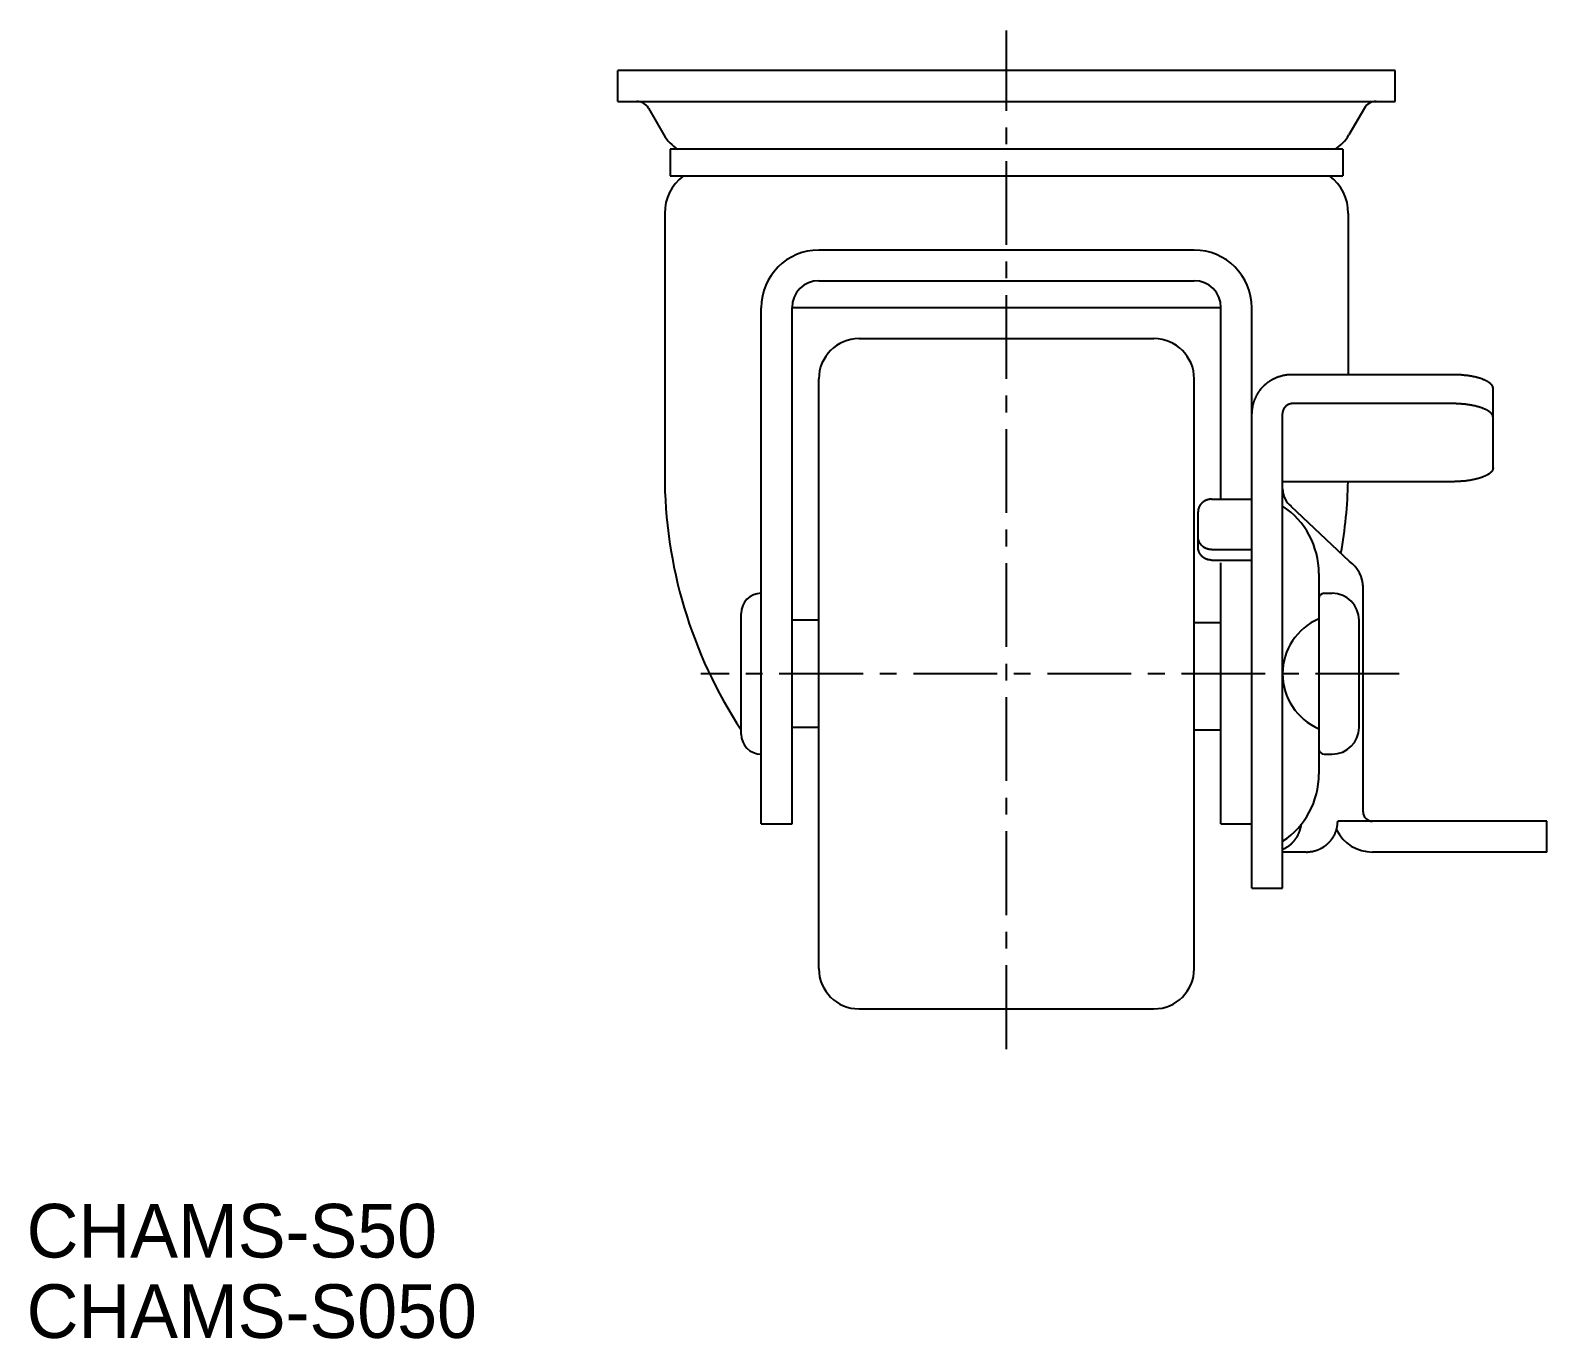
# Model space of a CAD drawing. Extents: x 386 to 625, y 45 to 261.
# Drawn here: x 385.6 to 498.7, y 45.5 to 143.1 of the extents above; entities that cross this region are included whole.
import ezdxf

# ---------------------------------------------------------------- set-up
doc = ezdxf.new("R2010")
doc.units = 0
doc.header["$LTSCALE"] = 5
doc.linetypes.add('CENTER', pattern=[2, 1.25, -0.25, 0.25, -0.25])
doc.layers.get('0').update_dxf_attribs({"linetype": 'CONTINUOUS'})
doc.layers.add('CENTER', color=1, linetype='CENTER')

msp = doc.modelspace()

# ---------------------------------------------------------------- linework, layer by layer
at = {"color": 7, "linetype": 'CONTINUOUS'}
for p, q in [((487.42, 140.1), (429.42, 140.1)), ((429.42, 137.8), (429.42, 140.1)), ((487.42, 137.8), (487.42, 140.1)), ((429.42, 137.8), (487.42, 137.8)), ((431.71, 137.3), (432.86, 135.3)), ((485.13, 137.3), (483.97, 135.3)), ((483.5, 134.24), (433.33, 134.24)), ((433.33, 134.24), (433.33, 132.24)), ((433.33, 134.24), (433.33, 132.24)), ((483.5, 134.24), (483.5, 132.24)), ((483.5, 134.24), (483.5, 132.24)), ((433.33, 132.24), (483.5, 132.24)), ((432.92, 129.44), (432.92, 109.97)), ((483.92, 129.44), (483.92, 117.41)), ((472.42, 126.71), (444.42, 126.71)), ((444.42, 124.42), (472.42, 124.42)), ((440.12, 83.9), (440.12, 122.41)), ((442.42, 83.9), (442.42, 122.42)), ((474.42, 122.39), (442.42, 122.39)), ((474.42, 108.13), (474.42, 122.42)), ((476.72, 79.1), (476.72, 122.61)), ((447.42, 120.1), (469.42, 120.1)), ((444.42, 73.1), (444.42, 117.1)), ((472.42, 73.1), (472.42, 117.1)), ((491.72, 117.41), (479.72, 117.41)), ((494.72, 110.46), (494.72, 116.38)), ((479.02, 79.1), (479.02, 114.51)), ((491.72, 115.25), (479.72, 115.25)), ((491.72, 109.43), (479.02, 109.43)), ((473.72, 108.13), (476.72, 108.13)), ((484.02, 103.48), (479.66, 107.59)), ((472.72, 104.52), (472.72, 107.19)), ((472.72, 104.37), (472.73, 104.37)), ((473.72, 104.37), (476.72, 104.37)), ((473.72, 103.58), (476.72, 103.58)), ((474.42, 83.9), (474.42, 103.38)), ((481.72, 102.59), (481.72, 87.61)), ((482.12, 101.1), (482.72, 101.1)), ((485.02, 84.8), (485.02, 101.72)), ((438.62, 90.6), (438.62, 99.6)), ((444.42, 99.1), (442.42, 99.1)), ((474.42, 98.9), (472.42, 98.9)), ((484.72, 91.1), (484.72, 99.1)), ((444.42, 91.1), (442.42, 91.1)), ((474.42, 90.9), (472.42, 90.9)), ((482.12, 89.1), (482.72, 89.1)), ((440.12, 83.9), (442.42, 83.9)), ((474.42, 83.9), (476.72, 83.9)), ((498.72, 84.1), (483.13, 84.1)), ((498.72, 81.8), (498.72, 84.1)), ((480.77, 81.8), (479.02, 81.8)), ((498.72, 81.8), (485.72, 81.8)), ((476.72, 79.1), (479.02, 79.1)), ((447.42, 70.1), (469.42, 70.1))]:
    msp.add_line(p, q, dxfattribs=at)
for points in [[(479.72, 117.41, 0), (479.68, 117.41, 0), (479.64, 117.41, 0), (479.61, 117.41, 0), (479.57, 117.41, 0), (479.53, 117.4, 0), (479.5, 117.4, 0), (479.46, 117.4, 0), (479.42, 117.39, 0), (479.39, 117.39, 0), (479.35, 117.39, 0), (479.31, 117.38, 0), (479.28, 117.38, 0), (479.24, 117.37, 0), (479.2, 117.37, 0), (479.17, 117.36, 0), (479.13, 117.35, 0), (479.1, 117.35, 0), (479.06, 117.34, 0), (479.02, 117.33, 0), (478.99, 117.32, 0), (478.95, 117.31, 0), (478.92, 117.3, 0), (478.88, 117.3, 0), (478.85, 117.28, 0), (478.81, 117.27, 0), (478.78, 117.26, 0), (478.74, 117.25, 0), (478.71, 117.24, 0), (478.67, 117.23, 0), (478.64, 117.22, 0), (478.6, 117.2, 0), (478.57, 117.19, 0), (478.54, 117.17, 0), (478.5, 117.16, 0), (478.47, 117.15, 0), (478.44, 117.13, 0), (478.4, 117.11, 0), (478.37, 117.1, 0), (478.34, 117.08, 0), (478.3, 117.07, 0), (478.27, 117.05, 0), (478.24, 117.03, 0), (478.21, 117.02, 0), (478.18, 117, 0), (478.14, 116.98, 0), (478.11, 116.96, 0), (478.08, 116.94, 0), (478.05, 116.92, 0), (478.02, 116.9, 0), (477.99, 116.88, 0), (477.96, 116.86, 0), (477.93, 116.84, 0), (477.9, 116.82, 0), (477.87, 116.8, 0), (477.84, 116.77, 0), (477.81, 116.75, 0), (477.79, 116.73, 0), (477.76, 116.7, 0), (477.73, 116.68, 0), (477.7, 116.66, 0), (477.68, 116.63, 0), (477.65, 116.61, 0), (477.62, 116.58, 0), (477.6, 116.56, 0), (477.57, 116.53, 0), (477.55, 116.51, 0), (477.52, 116.48, 0), (477.5, 116.46, 0), (477.47, 116.43, 0), (477.45, 116.4, 0), (477.42, 116.38, 0), (477.4, 116.35, 0), (477.38, 116.32, 0), (477.35, 116.29, 0), (477.33, 116.27, 0), (477.31, 116.24, 0), (477.29, 116.21, 0), (477.26, 116.18, 0), (477.24, 116.15, 0), (477.22, 116.12, 0), (477.2, 116.09, 0), (477.18, 116.06, 0), (477.16, 116.03, 0), (477.14, 116, 0), (477.13, 115.97, 0), (477.11, 115.94, 0), (477.09, 115.91, 0), (477.07, 115.88, 0), (477.06, 115.84, 0), (477.04, 115.81, 0), (477.02, 115.78, 0), (477.01, 115.75, 0), (476.99, 115.72, 0), (476.98, 115.68, 0), (476.96, 115.65, 0), (476.95, 115.62, 0), (476.93, 115.59, 0), (476.92, 115.55, 0), (476.91, 115.52, 0), (476.89, 115.49, 0), (476.88, 115.45, 0), (476.87, 115.42, 0), (476.86, 115.39, 0), (476.85, 115.35, 0), (476.84, 115.32, 0), (476.83, 115.28, 0), (476.82, 115.25, 0), (476.81, 115.21, 0), (476.8, 115.18, 0), (476.79, 115.14, 0), (476.78, 115.11, 0), (476.77, 115.08, 0), (476.77, 115.04, 0), (476.76, 115, 0), (476.76, 114.97, 0), (476.75, 114.93, 0), (476.75, 114.9, 0), (476.74, 114.86, 0), (476.74, 114.83, 0), (476.73, 114.79, 0), (476.73, 114.76, 0), (476.73, 114.72, 0), (476.72, 114.69, 0), (476.72, 114.65, 0), (476.72, 114.62, 0), (476.72, 114.58, 0), (476.72, 114.54, 0), (476.72, 114.51, 0)], [(494.72, 116.38, 0), (494.72, 116.4, 0), (494.72, 116.41, 0), (494.72, 116.42, 0), (494.71, 116.43, 0), (494.71, 116.45, 0), (494.71, 116.46, 0), (494.71, 116.47, 0), (494.7, 116.48, 0), (494.7, 116.5, 0), (494.69, 116.51, 0), (494.69, 116.52, 0), (494.69, 116.53, 0), (494.68, 116.55, 0), (494.67, 116.56, 0), (494.67, 116.57, 0), (494.66, 116.58, 0), (494.65, 116.6, 0), (494.64, 116.61, 0), (494.64, 116.62, 0), (494.63, 116.63, 0), (494.62, 116.64, 0), (494.61, 116.66, 0), (494.6, 116.67, 0), (494.59, 116.68, 0), (494.58, 116.69, 0), (494.57, 116.7, 0), (494.55, 116.72, 0), (494.54, 116.73, 0), (494.53, 116.74, 0), (494.52, 116.75, 0), (494.5, 116.76, 0), (494.49, 116.78, 0), (494.48, 116.79, 0), (494.46, 116.8, 0), (494.44, 116.81, 0), (494.43, 116.82, 0), (494.41, 116.83, 0), (494.4, 116.84, 0), (494.38, 116.86, 0), (494.36, 116.87, 0), (494.35, 116.88, 0), (494.33, 116.89, 0), (494.31, 116.9, 0), (494.29, 116.91, 0), (494.27, 116.92, 0), (494.25, 116.93, 0), (494.23, 116.94, 0), (494.21, 116.95, 0), (494.19, 116.96, 0), (494.17, 116.97, 0), (494.15, 116.98, 0), (494.13, 116.99, 0), (494.11, 117, 0), (494.08, 117.02, 0), (494.06, 117.02, 0), (494.04, 117.03, 0), (494.01, 117.04, 0), (493.99, 117.05, 0), (493.96, 117.06, 0), (493.94, 117.07, 0), (493.92, 117.08, 0), (493.89, 117.09, 0), (493.87, 117.1, 0), (493.84, 117.11, 0), (493.81, 117.12, 0), (493.79, 117.13, 0), (493.76, 117.14, 0), (493.73, 117.14, 0), (493.7, 117.15, 0), (493.68, 117.16, 0), (493.65, 117.17, 0), (493.62, 117.18, 0), (493.59, 117.18, 0), (493.56, 117.19, 0), (493.53, 117.2, 0), (493.5, 117.21, 0), (493.48, 117.22, 0), (493.44, 117.22, 0), (493.42, 117.23, 0), (493.38, 117.24, 0), (493.35, 117.24, 0), (493.32, 117.25, 0), (493.29, 117.26, 0), (493.26, 117.26, 0), (493.23, 117.27, 0), (493.2, 117.28, 0), (493.16, 117.28, 0), (493.13, 117.29, 0), (493.1, 117.29, 0), (493.07, 117.3, 0), (493.03, 117.31, 0), (493, 117.31, 0), (492.97, 117.32, 0), (492.93, 117.32, 0), (492.9, 117.33, 0), (492.87, 117.33, 0), (492.83, 117.34, 0), (492.8, 117.34, 0), (492.76, 117.34, 0), (492.73, 117.35, 0), (492.69, 117.35, 0), (492.66, 117.36, 0), (492.62, 117.36, 0), (492.59, 117.36, 0), (492.55, 117.37, 0), (492.52, 117.37, 0), (492.48, 117.38, 0), (492.45, 117.38, 0), (492.41, 117.38, 0), (492.38, 117.38, 0), (492.34, 117.39, 0), (492.3, 117.39, 0), (492.27, 117.39, 0), (492.23, 117.39, 0), (492.19, 117.4, 0), (492.16, 117.4, 0), (492.12, 117.4, 0), (492.08, 117.4, 0), (492.05, 117.4, 0), (492.01, 117.4, 0), (491.98, 117.41, 0), (491.94, 117.41, 0), (491.9, 117.41, 0), (491.87, 117.41, 0), (491.83, 117.41, 0), (491.79, 117.41, 0), (491.75, 117.41, 0), (491.72, 117.41, 0)], [(479.72, 115.25, 0), (479.71, 115.25, 0), (479.7, 115.25, 0), (479.69, 115.25, 0), (479.68, 115.25, 0), (479.68, 115.25, 0), (479.67, 115.25, 0), (479.66, 115.25, 0), (479.65, 115.24, 0), (479.64, 115.24, 0), (479.63, 115.24, 0), (479.62, 115.24, 0), (479.62, 115.24, 0), (479.61, 115.24, 0), (479.6, 115.24, 0), (479.59, 115.24, 0), (479.58, 115.23, 0), (479.57, 115.23, 0), (479.56, 115.23, 0), (479.56, 115.23, 0), (479.55, 115.23, 0), (479.54, 115.22, 0), (479.53, 115.22, 0), (479.52, 115.22, 0), (479.51, 115.22, 0), (479.51, 115.21, 0), (479.5, 115.21, 0), (479.49, 115.21, 0), (479.48, 115.2, 0), (479.47, 115.2, 0), (479.47, 115.2, 0), (479.46, 115.19, 0), (479.45, 115.19, 0), (479.44, 115.19, 0), (479.43, 115.19, 0), (479.43, 115.18, 0), (479.42, 115.18, 0), (479.41, 115.17, 0), (479.4, 115.17, 0), (479.39, 115.17, 0), (479.39, 115.16, 0), (479.38, 115.16, 0), (479.37, 115.15, 0), (479.37, 115.15, 0), (479.36, 115.14, 0), (479.35, 115.14, 0), (479.34, 115.13, 0), (479.34, 115.13, 0), (479.33, 115.12, 0), (479.32, 115.12, 0), (479.31, 115.11, 0), (479.31, 115.11, 0), (479.3, 115.1, 0), (479.29, 115.1, 0), (479.29, 115.09, 0), (479.28, 115.09, 0), (479.27, 115.08, 0), (479.27, 115.07, 0), (479.26, 115.07, 0), (479.25, 115.06, 0), (479.25, 115.06, 0), (479.24, 115.05, 0), (479.24, 115.04, 0), (479.23, 115.04, 0), (479.22, 115.03, 0), (479.22, 115.03, 0), (479.21, 115.02, 0), (479.2, 115.01, 0), (479.2, 115, 0), (479.19, 115, 0), (479.19, 114.99, 0), (479.18, 114.98, 0), (479.18, 114.98, 0), (479.17, 114.97, 0), (479.17, 114.96, 0), (479.16, 114.96, 0), (479.15, 114.95, 0), (479.15, 114.94, 0), (479.14, 114.93, 0), (479.14, 114.93, 0), (479.14, 114.92, 0), (479.13, 114.91, 0), (479.13, 114.9, 0), (479.12, 114.9, 0), (479.12, 114.89, 0), (479.11, 114.88, 0), (479.11, 114.87, 0), (479.1, 114.86, 0), (479.1, 114.86, 0), (479.1, 114.85, 0), (479.09, 114.84, 0), (479.09, 114.83, 0), (479.08, 114.83, 0), (479.08, 114.82, 0), (479.08, 114.81, 0), (479.07, 114.8, 0), (479.07, 114.79, 0), (479.07, 114.78, 0), (479.06, 114.78, 0), (479.06, 114.77, 0), (479.06, 114.76, 0), (479.06, 114.75, 0), (479.05, 114.74, 0), (479.05, 114.73, 0), (479.05, 114.72, 0), (479.05, 114.72, 0), (479.04, 114.71, 0), (479.04, 114.7, 0), (479.04, 114.69, 0), (479.04, 114.68, 0), (479.04, 114.67, 0), (479.03, 114.66, 0), (479.03, 114.65, 0), (479.03, 114.64, 0), (479.03, 114.64, 0), (479.03, 114.63, 0), (479.02, 114.62, 0), (479.02, 114.61, 0), (479.02, 114.6, 0), (479.02, 114.59, 0), (479.02, 114.58, 0), (479.02, 114.57, 0), (479.02, 114.56, 0), (479.02, 114.55, 0), (479.02, 114.55, 0), (479.02, 114.54, 0), (479.02, 114.53, 0), (479.02, 114.52, 0), (479.02, 114.51, 0)], [(494.72, 114.22, 0), (494.72, 114.23, 0), (494.72, 114.25, 0), (494.72, 114.26, 0), (494.71, 114.27, 0), (494.71, 114.28, 0), (494.71, 114.3, 0), (494.71, 114.31, 0), (494.7, 114.32, 0), (494.7, 114.33, 0), (494.69, 114.35, 0), (494.69, 114.36, 0), (494.69, 114.37, 0), (494.68, 114.39, 0), (494.67, 114.4, 0), (494.67, 114.41, 0), (494.66, 114.42, 0), (494.65, 114.43, 0), (494.64, 114.45, 0), (494.64, 114.46, 0), (494.63, 114.47, 0), (494.62, 114.48, 0), (494.61, 114.5, 0), (494.6, 114.51, 0), (494.59, 114.52, 0), (494.58, 114.53, 0), (494.57, 114.54, 0), (494.55, 114.56, 0), (494.54, 114.57, 0), (494.53, 114.58, 0), (494.52, 114.59, 0), (494.5, 114.6, 0), (494.49, 114.61, 0), (494.48, 114.63, 0), (494.46, 114.64, 0), (494.44, 114.65, 0), (494.43, 114.66, 0), (494.41, 114.67, 0), (494.4, 114.68, 0), (494.38, 114.69, 0), (494.36, 114.71, 0), (494.35, 114.72, 0), (494.33, 114.73, 0), (494.31, 114.74, 0), (494.29, 114.75, 0), (494.27, 114.76, 0), (494.25, 114.77, 0), (494.23, 114.78, 0), (494.21, 114.79, 0), (494.19, 114.8, 0), (494.17, 114.81, 0), (494.15, 114.82, 0), (494.13, 114.83, 0), (494.11, 114.84, 0), (494.08, 114.85, 0), (494.06, 114.86, 0), (494.04, 114.87, 0), (494.01, 114.88, 0), (493.99, 114.89, 0), (493.96, 114.9, 0), (493.94, 114.91, 0), (493.92, 114.92, 0), (493.89, 114.93, 0), (493.87, 114.94, 0), (493.84, 114.95, 0), (493.81, 114.96, 0), (493.79, 114.97, 0), (493.76, 114.97, 0), (493.73, 114.98, 0), (493.7, 114.99, 0), (493.68, 115, 0), (493.65, 115.01, 0), (493.62, 115.02, 0), (493.59, 115.02, 0), (493.56, 115.03, 0), (493.53, 115.04, 0), (493.5, 115.05, 0), (493.48, 115.05, 0), (493.44, 115.06, 0), (493.42, 115.07, 0), (493.38, 115.08, 0), (493.35, 115.08, 0), (493.32, 115.09, 0), (493.29, 115.09, 0), (493.26, 115.1, 0), (493.23, 115.11, 0), (493.2, 115.11, 0), (493.16, 115.12, 0), (493.13, 115.13, 0), (493.1, 115.13, 0), (493.07, 115.14, 0), (493.03, 115.14, 0), (493, 115.15, 0), (492.97, 115.16, 0), (492.93, 115.16, 0), (492.9, 115.17, 0), (492.87, 115.17, 0), (492.83, 115.17, 0), (492.8, 115.18, 0), (492.76, 115.18, 0), (492.73, 115.19, 0), (492.69, 115.19, 0), (492.66, 115.2, 0), (492.62, 115.2, 0), (492.59, 115.2, 0), (492.55, 115.21, 0), (492.52, 115.21, 0), (492.48, 115.21, 0), (492.45, 115.22, 0), (492.41, 115.22, 0), (492.38, 115.22, 0), (492.34, 115.23, 0), (492.3, 115.23, 0), (492.27, 115.23, 0), (492.23, 115.23, 0), (492.19, 115.23, 0), (492.16, 115.24, 0), (492.12, 115.24, 0), (492.08, 115.24, 0), (492.05, 115.24, 0), (492.01, 115.24, 0), (491.98, 115.24, 0), (491.94, 115.25, 0), (491.9, 115.25, 0), (491.87, 115.25, 0), (491.83, 115.25, 0), (491.79, 115.25, 0), (491.75, 115.25, 0), (491.72, 115.25, 0)], [(494.72, 110.46, 0), (494.72, 110.45, 0), (494.72, 110.44, 0), (494.72, 110.42, 0), (494.71, 110.41, 0), (494.71, 110.4, 0), (494.71, 110.38, 0), (494.71, 110.37, 0), (494.7, 110.36, 0), (494.7, 110.35, 0), (494.69, 110.33, 0), (494.69, 110.32, 0), (494.69, 110.31, 0), (494.68, 110.3, 0), (494.67, 110.28, 0), (494.67, 110.27, 0), (494.66, 110.26, 0), (494.65, 110.25, 0), (494.64, 110.23, 0), (494.64, 110.22, 0), (494.63, 110.21, 0), (494.62, 110.2, 0), (494.61, 110.19, 0), (494.6, 110.17, 0), (494.59, 110.16, 0), (494.58, 110.15, 0), (494.57, 110.14, 0), (494.55, 110.13, 0), (494.54, 110.11, 0), (494.53, 110.1, 0), (494.52, 110.09, 0), (494.5, 110.08, 0), (494.49, 110.07, 0), (494.48, 110.06, 0), (494.46, 110.04, 0), (494.44, 110.03, 0), (494.43, 110.02, 0), (494.41, 110.01, 0), (494.4, 110, 0), (494.38, 109.99, 0), (494.36, 109.98, 0), (494.35, 109.97, 0), (494.33, 109.95, 0), (494.31, 109.94, 0), (494.29, 109.93, 0), (494.27, 109.92, 0), (494.25, 109.91, 0), (494.23, 109.9, 0), (494.21, 109.89, 0), (494.19, 109.88, 0), (494.17, 109.87, 0), (494.15, 109.86, 0), (494.13, 109.85, 0), (494.11, 109.84, 0), (494.08, 109.83, 0), (494.06, 109.82, 0), (494.04, 109.81, 0), (494.01, 109.8, 0), (493.99, 109.79, 0), (493.96, 109.78, 0), (493.94, 109.77, 0), (493.92, 109.76, 0), (493.89, 109.75, 0), (493.87, 109.74, 0), (493.84, 109.73, 0), (493.81, 109.72, 0), (493.79, 109.72, 0), (493.76, 109.71, 0), (493.73, 109.7, 0), (493.7, 109.69, 0), (493.68, 109.68, 0), (493.65, 109.67, 0), (493.62, 109.67, 0), (493.59, 109.66, 0), (493.56, 109.65, 0), (493.53, 109.64, 0), (493.5, 109.64, 0), (493.48, 109.63, 0), (493.44, 109.62, 0), (493.42, 109.61, 0), (493.38, 109.61, 0), (493.35, 109.6, 0), (493.32, 109.59, 0), (493.29, 109.59, 0), (493.26, 109.58, 0), (493.23, 109.57, 0), (493.2, 109.57, 0), (493.16, 109.56, 0), (493.13, 109.56, 0), (493.1, 109.55, 0), (493.07, 109.54, 0), (493.03, 109.54, 0), (493, 109.53, 0), (492.97, 109.53, 0), (492.93, 109.52, 0), (492.9, 109.52, 0), (492.87, 109.51, 0), (492.83, 109.51, 0), (492.8, 109.5, 0), (492.76, 109.5, 0), (492.73, 109.49, 0), (492.69, 109.49, 0), (492.66, 109.48, 0), (492.62, 109.48, 0), (492.59, 109.48, 0), (492.55, 109.47, 0), (492.52, 109.47, 0), (492.48, 109.47, 0), (492.45, 109.46, 0), (492.41, 109.46, 0), (492.38, 109.46, 0), (492.34, 109.46, 0), (492.3, 109.45, 0), (492.27, 109.45, 0), (492.23, 109.45, 0), (492.19, 109.45, 0), (492.16, 109.44, 0), (492.12, 109.44, 0), (492.08, 109.44, 0), (492.05, 109.44, 0), (492.01, 109.44, 0), (491.98, 109.44, 0), (491.94, 109.44, 0), (491.9, 109.44, 0), (491.87, 109.44, 0), (491.83, 109.43, 0), (491.79, 109.43, 0), (491.75, 109.43, 0), (491.72, 109.43, 0)], [(473.72, 108.13, 0), (473.7, 108.13, 0), (473.69, 108.13, 0), (473.68, 108.13, 0), (473.67, 108.13, 0), (473.66, 108.12, 0), (473.64, 108.12, 0), (473.63, 108.12, 0), (473.62, 108.12, 0), (473.61, 108.12, 0), (473.6, 108.12, 0), (473.58, 108.12, 0), (473.57, 108.12, 0), (473.56, 108.11, 0), (473.55, 108.11, 0), (473.54, 108.11, 0), (473.52, 108.11, 0), (473.51, 108.11, 0), (473.5, 108.1, 0), (473.49, 108.1, 0), (473.48, 108.1, 0), (473.46, 108.1, 0), (473.45, 108.09, 0), (473.44, 108.09, 0), (473.43, 108.09, 0), (473.42, 108.08, 0), (473.4, 108.08, 0), (473.39, 108.08, 0), (473.38, 108.07, 0), (473.37, 108.07, 0), (473.36, 108.06, 0), (473.35, 108.06, 0), (473.33, 108.06, 0), (473.32, 108.05, 0), (473.31, 108.05, 0), (473.3, 108.04, 0), (473.29, 108.04, 0), (473.28, 108.03, 0), (473.27, 108.03, 0), (473.26, 108.02, 0), (473.25, 108.02, 0), (473.24, 108.01, 0), (473.23, 108, 0), (473.21, 108, 0), (473.2, 107.99, 0), (473.19, 107.99, 0), (473.18, 107.98, 0), (473.17, 107.97, 0), (473.16, 107.97, 0), (473.15, 107.96, 0), (473.14, 107.95, 0), (473.13, 107.95, 0), (473.12, 107.94, 0), (473.11, 107.94, 0), (473.1, 107.93, 0), (473.09, 107.92, 0), (473.08, 107.91, 0), (473.07, 107.91, 0), (473.06, 107.9, 0), (473.06, 107.89, 0), (473.05, 107.88, 0), (473.04, 107.88, 0), (473.03, 107.87, 0), (473.02, 107.86, 0), (473.01, 107.85, 0), (473, 107.84, 0), (472.99, 107.83, 0), (472.99, 107.83, 0), (472.98, 107.82, 0), (472.97, 107.81, 0), (472.96, 107.8, 0), (472.95, 107.79, 0), (472.94, 107.78, 0), (472.94, 107.77, 0), (472.93, 107.77, 0), (472.92, 107.76, 0), (472.91, 107.75, 0), (472.91, 107.74, 0), (472.9, 107.73, 0), (472.89, 107.72, 0), (472.89, 107.71, 0), (472.88, 107.7, 0), (472.87, 107.69, 0), (472.87, 107.68, 0), (472.86, 107.67, 0), (472.85, 107.66, 0), (472.85, 107.65, 0), (472.84, 107.64, 0), (472.84, 107.63, 0), (472.83, 107.62, 0), (472.82, 107.61, 0), (472.82, 107.6, 0), (472.81, 107.59, 0), (472.81, 107.58, 0), (472.8, 107.57, 0), (472.8, 107.56, 0), (472.79, 107.55, 0), (472.79, 107.54, 0), (472.79, 107.53, 0), (472.78, 107.51, 0), (472.78, 107.5, 0), (472.77, 107.49, 0), (472.77, 107.48, 0), (472.76, 107.47, 0), (472.76, 107.46, 0), (472.76, 107.45, 0), (472.75, 107.44, 0), (472.75, 107.43, 0), (472.75, 107.42, 0), (472.75, 107.4, 0), (472.74, 107.39, 0), (472.74, 107.38, 0), (472.74, 107.37, 0), (472.73, 107.36, 0), (472.73, 107.35, 0), (472.73, 107.34, 0), (472.73, 107.33, 0), (472.73, 107.31, 0), (472.73, 107.3, 0), (472.72, 107.29, 0), (472.72, 107.28, 0), (472.72, 107.27, 0), (472.72, 107.26, 0), (472.72, 107.25, 0), (472.72, 107.23, 0), (472.72, 107.22, 0), (472.72, 107.21, 0), (472.72, 107.2, 0), (472.72, 107.19, 0)], [(473.72, 104.37, 0), (473.7, 104.37, 0), (473.69, 104.37, 0), (473.68, 104.37, 0), (473.67, 104.37, 0), (473.66, 104.37, 0), (473.64, 104.37, 0), (473.63, 104.37, 0), (473.62, 104.37, 0), (473.61, 104.37, 0), (473.6, 104.38, 0), (473.58, 104.38, 0), (473.57, 104.38, 0), (473.56, 104.38, 0), (473.55, 104.38, 0), (473.54, 104.38, 0), (473.52, 104.39, 0), (473.51, 104.39, 0), (473.5, 104.39, 0), (473.49, 104.39, 0), (473.48, 104.4, 0), (473.46, 104.4, 0), (473.45, 104.4, 0), (473.44, 104.41, 0), (473.43, 104.41, 0), (473.42, 104.41, 0), (473.4, 104.42, 0), (473.39, 104.42, 0), (473.38, 104.42, 0), (473.37, 104.43, 0), (473.36, 104.43, 0), (473.35, 104.44, 0), (473.33, 104.44, 0), (473.32, 104.44, 0), (473.31, 104.45, 0), (473.3, 104.45, 0), (473.29, 104.46, 0), (473.28, 104.46, 0), (473.27, 104.47, 0), (473.26, 104.47, 0), (473.25, 104.48, 0), (473.24, 104.48, 0), (473.23, 104.49, 0), (473.21, 104.5, 0), (473.2, 104.5, 0), (473.19, 104.51, 0), (473.18, 104.51, 0), (473.17, 104.52, 0), (473.16, 104.53, 0), (473.15, 104.53, 0), (473.14, 104.54, 0), (473.13, 104.55, 0), (473.12, 104.55, 0), (473.11, 104.56, 0), (473.1, 104.57, 0), (473.09, 104.57, 0), (473.08, 104.58, 0), (473.07, 104.59, 0), (473.06, 104.6, 0), (473.06, 104.6, 0), (473.05, 104.61, 0), (473.04, 104.62, 0), (473.03, 104.63, 0), (473.02, 104.64, 0), (473.01, 104.64, 0), (473, 104.65, 0), (472.99, 104.66, 0), (472.99, 104.67, 0), (472.98, 104.68, 0), (472.97, 104.69, 0), (472.96, 104.69, 0), (472.95, 104.7, 0), (472.94, 104.71, 0), (472.94, 104.72, 0), (472.93, 104.73, 0), (472.92, 104.74, 0), (472.91, 104.75, 0), (472.91, 104.76, 0), (472.9, 104.77, 0), (472.89, 104.78, 0), (472.89, 104.79, 0), (472.88, 104.8, 0), (472.87, 104.81, 0), (472.87, 104.81, 0), (472.86, 104.83, 0), (472.85, 104.83, 0), (472.85, 104.84, 0), (472.84, 104.86, 0), (472.84, 104.86, 0), (472.83, 104.88, 0), (472.82, 104.89, 0), (472.82, 104.89, 0), (472.81, 104.91, 0), (472.81, 104.92, 0), (472.8, 104.93, 0), (472.8, 104.94, 0), (472.79, 104.95, 0), (472.79, 104.96, 0), (472.79, 104.97, 0), (472.78, 104.98, 0), (472.78, 104.99, 0), (472.77, 105, 0), (472.77, 105.01, 0), (472.76, 105.02, 0), (472.76, 105.03, 0), (472.76, 105.05, 0), (472.75, 105.06, 0), (472.75, 105.07, 0), (472.75, 105.08, 0), (472.75, 105.09, 0), (472.74, 105.1, 0), (472.74, 105.11, 0), (472.74, 105.12, 0), (472.73, 105.14, 0), (472.73, 105.15, 0), (472.73, 105.16, 0), (472.73, 105.17, 0), (472.73, 105.18, 0), (472.73, 105.19, 0), (472.72, 105.2, 0), (472.72, 105.22, 0), (472.72, 105.23, 0), (472.72, 105.24, 0), (472.72, 105.25, 0), (472.72, 105.26, 0), (472.72, 105.27, 0), (472.72, 105.28, 0), (472.72, 105.3, 0), (472.72, 105.31, 0)], [(473.72, 103.58, 0), (473.7, 103.58, 0), (473.69, 103.58, 0), (473.68, 103.58, 0), (473.67, 103.58, 0), (473.66, 103.58, 0), (473.64, 103.58, 0), (473.63, 103.58, 0), (473.62, 103.59, 0), (473.61, 103.59, 0), (473.6, 103.59, 0), (473.58, 103.59, 0), (473.57, 103.59, 0), (473.56, 103.59, 0), (473.55, 103.59, 0), (473.54, 103.6, 0), (473.52, 103.6, 0), (473.51, 103.6, 0), (473.5, 103.6, 0), (473.49, 103.61, 0), (473.48, 103.61, 0), (473.46, 103.61, 0), (473.45, 103.61, 0), (473.44, 103.62, 0), (473.43, 103.62, 0), (473.42, 103.62, 0), (473.4, 103.63, 0), (473.39, 103.63, 0), (473.38, 103.64, 0), (473.37, 103.64, 0), (473.36, 103.64, 0), (473.35, 103.65, 0), (473.33, 103.65, 0), (473.32, 103.66, 0), (473.31, 103.66, 0), (473.3, 103.67, 0), (473.29, 103.67, 0), (473.28, 103.68, 0), (473.27, 103.68, 0), (473.26, 103.69, 0), (473.25, 103.69, 0), (473.24, 103.7, 0), (473.23, 103.7, 0), (473.21, 103.71, 0), (473.2, 103.72, 0), (473.19, 103.72, 0), (473.18, 103.73, 0), (473.17, 103.73, 0), (473.16, 103.74, 0), (473.15, 103.75, 0), (473.14, 103.75, 0), (473.13, 103.76, 0), (473.12, 103.77, 0), (473.11, 103.77, 0), (473.1, 103.78, 0), (473.09, 103.79, 0), (473.08, 103.8, 0), (473.07, 103.8, 0), (473.06, 103.81, 0), (473.06, 103.82, 0), (473.05, 103.83, 0), (473.04, 103.83, 0), (473.03, 103.84, 0), (473.02, 103.85, 0), (473.01, 103.86, 0), (473, 103.86, 0), (472.99, 103.87, 0), (472.99, 103.88, 0), (472.98, 103.89, 0), (472.97, 103.9, 0), (472.96, 103.91, 0), (472.95, 103.92, 0), (472.94, 103.92, 0), (472.94, 103.93, 0), (472.93, 103.94, 0), (472.92, 103.95, 0), (472.91, 103.96, 0), (472.91, 103.97, 0), (472.9, 103.98, 0), (472.89, 103.99, 0), (472.89, 104, 0), (472.88, 104.01, 0), (472.87, 104.02, 0), (472.87, 104.03, 0), (472.86, 104.04, 0), (472.85, 104.05, 0), (472.85, 104.06, 0), (472.84, 104.07, 0), (472.84, 104.08, 0), (472.83, 104.09, 0), (472.82, 104.1, 0), (472.82, 104.11, 0), (472.81, 104.12, 0), (472.81, 104.13, 0), (472.8, 104.14, 0), (472.8, 104.15, 0), (472.79, 104.16, 0), (472.79, 104.17, 0), (472.79, 104.18, 0), (472.78, 104.19, 0), (472.78, 104.2, 0), (472.77, 104.22, 0), (472.77, 104.23, 0), (472.76, 104.24, 0), (472.76, 104.25, 0), (472.76, 104.26, 0), (472.75, 104.27, 0), (472.75, 104.28, 0), (472.75, 104.29, 0), (472.75, 104.3, 0), (472.74, 104.31, 0), (472.74, 104.33, 0), (472.74, 104.34, 0), (472.73, 104.35, 0), (472.73, 104.36, 0), (472.73, 104.37, 0), (472.73, 104.38, 0), (472.73, 104.39, 0), (472.73, 104.41, 0), (472.72, 104.42, 0), (472.72, 104.43, 0), (472.72, 104.44, 0), (472.72, 104.45, 0), (472.72, 104.46, 0), (472.72, 104.47, 0), (472.72, 104.49, 0), (472.72, 104.5, 0), (472.72, 104.51, 0), (472.72, 104.52, 0)], [(479.02, 82, 0), (479.04, 82.01, 0), (479.05, 82.01, 0), (479.07, 82.02, 0), (479.09, 82.03, 0), (479.11, 82.04, 0), (479.12, 82.05, 0), (479.14, 82.06, 0), (479.16, 82.06, 0), (479.17, 82.07, 0), (479.19, 82.08, 0), (479.21, 82.09, 0), (479.23, 82.1, 0), (479.24, 82.11, 0), (479.26, 82.12, 0), (479.27, 82.13, 0), (479.29, 82.14, 0), (479.31, 82.15, 0), (479.32, 82.16, 0), (479.34, 82.17, 0), (479.36, 82.18, 0), (479.37, 82.19, 0), (479.39, 82.2, 0), (479.4, 82.21, 0), (479.42, 82.22, 0), (479.44, 82.23, 0), (479.45, 82.24, 0), (479.47, 82.25, 0), (479.48, 82.27, 0), (479.5, 82.28, 0), (479.51, 82.29, 0), (479.53, 82.3, 0), (479.54, 82.31, 0), (479.56, 82.32, 0), (479.57, 82.34, 0), (479.59, 82.35, 0), (479.6, 82.36, 0), (479.62, 82.37, 0), (479.63, 82.39, 0), (479.65, 82.4, 0), (479.66, 82.41, 0), (479.68, 82.42, 0), (479.69, 82.44, 0), (479.7, 82.45, 0), (479.72, 82.46, 0), (479.73, 82.48, 0), (479.74, 82.49, 0), (479.76, 82.5, 0), (479.77, 82.52, 0), (479.78, 82.53, 0), (479.8, 82.55, 0), (479.81, 82.56, 0), (479.82, 82.57, 0), (479.84, 82.59, 0), (479.85, 82.6, 0), (479.86, 82.62, 0), (479.87, 82.63, 0), (479.89, 82.65, 0), (479.9, 82.66, 0), (479.91, 82.67, 0), (479.92, 82.69, 0), (479.93, 82.7, 0), (479.95, 82.72, 0), (479.96, 82.73, 0), (479.97, 82.75, 0), (479.98, 82.77, 0), (479.99, 82.78, 0), (480, 82.8, 0), (480.01, 82.81, 0), (480.02, 82.83, 0), (480.04, 82.84, 0), (480.05, 82.86, 0), (480.06, 82.88, 0), (480.07, 82.89, 0), (480.08, 82.91, 0), (480.09, 82.92, 0), (480.1, 82.94, 0), (480.11, 82.96, 0), (480.12, 82.97, 0), (480.12, 82.99, 0), (480.13, 83.01, 0), (480.14, 83.02, 0), (480.15, 83.04, 0), (480.16, 83.06, 0), (480.17, 83.07, 0), (480.18, 83.09, 0), (480.19, 83.11, 0), (480.19, 83.12, 0), (480.2, 83.14, 0), (480.21, 83.16, 0), (480.22, 83.18, 0), (480.23, 83.19, 0), (480.23, 83.21, 0), (480.24, 83.23, 0), (480.25, 83.25, 0), (480.26, 83.26, 0), (480.26, 83.28, 0), (480.27, 83.3, 0), (480.28, 83.32, 0), (480.28, 83.33, 0), (480.29, 83.35, 0), (480.3, 83.37, 0), (480.3, 83.39, 0), (480.31, 83.41, 0), (480.31, 83.42, 0), (480.32, 83.44, 0), (480.32, 83.46, 0), (480.33, 83.48, 0), (480.33, 83.5, 0), (480.34, 83.51, 0), (480.35, 83.53, 0), (480.35, 83.55, 0), (480.35, 83.57, 0), (480.36, 83.59, 0), (480.36, 83.61, 0), (480.37, 83.63, 0), (480.37, 83.64, 0), (480.37, 83.66, 0), (480.38, 83.68, 0), (480.38, 83.7, 0), (480.38, 83.72, 0), (480.39, 83.74, 0), (480.39, 83.76, 0), (480.39, 83.77, 0), (480.4, 83.79, 0), (480.4, 83.81, 0), (480.4, 83.83, 0), (480.4, 83.85, 0), (480.4, 83.87, 0)], [(480.77, 81.8, 0), (480.8, 81.8, 0), (480.82, 81.8, 0), (480.85, 81.8, 0), (480.88, 81.8, 0), (480.91, 81.81, 0), (480.94, 81.81, 0), (480.97, 81.81, 0), (481, 81.81, 0), (481.03, 81.82, 0), (481.06, 81.82, 0), (481.08, 81.82, 0), (481.11, 81.83, 0), (481.14, 81.83, 0), (481.17, 81.84, 0), (481.2, 81.84, 0), (481.23, 81.85, 0), (481.26, 81.85, 0), (481.29, 81.86, 0), (481.31, 81.86, 0), (481.34, 81.87, 0), (481.37, 81.88, 0), (481.4, 81.89, 0), (481.43, 81.89, 0), (481.45, 81.9, 0), (481.48, 81.91, 0), (481.51, 81.92, 0), (481.54, 81.93, 0), (481.56, 81.94, 0), (481.59, 81.95, 0), (481.62, 81.96, 0), (481.64, 81.97, 0), (481.67, 81.98, 0), (481.7, 81.99, 0), (481.72, 82, 0), (481.75, 82.01, 0), (481.78, 82.02, 0), (481.8, 82.03, 0), (481.83, 82.05, 0), (481.85, 82.06, 0), (481.88, 82.07, 0), (481.9, 82.09, 0), (481.93, 82.1, 0), (481.96, 82.11, 0), (481.98, 82.13, 0), (482.01, 82.14, 0), (482.03, 82.16, 0), (482.06, 82.17, 0), (482.08, 82.19, 0), (482.1, 82.21, 0), (482.13, 82.22, 0), (482.15, 82.24, 0), (482.17, 82.25, 0), (482.2, 82.27, 0), (482.22, 82.29, 0), (482.24, 82.31, 0), (482.26, 82.32, 0), (482.29, 82.34, 0), (482.31, 82.36, 0), (482.33, 82.38, 0), (482.35, 82.4, 0), (482.37, 82.42, 0), (482.39, 82.44, 0), (482.42, 82.46, 0), (482.44, 82.48, 0), (482.46, 82.5, 0), (482.48, 82.52, 0), (482.5, 82.54, 0), (482.52, 82.56, 0), (482.54, 82.58, 0), (482.56, 82.6, 0), (482.57, 82.62, 0), (482.59, 82.64, 0), (482.61, 82.66, 0), (482.63, 82.69, 0), (482.65, 82.71, 0), (482.66, 82.73, 0), (482.68, 82.75, 0), (482.7, 82.78, 0), (482.71, 82.8, 0), (482.73, 82.82, 0), (482.75, 82.85, 0), (482.76, 82.87, 0), (482.78, 82.9, 0), (482.79, 82.92, 0), (482.81, 82.94, 0), (482.82, 82.97, 0), (482.83, 82.99, 0), (482.85, 83.02, 0), (482.86, 83.04, 0), (482.88, 83.07, 0), (482.89, 83.09, 0), (482.9, 83.12, 0), (482.91, 83.14, 0), (482.93, 83.17, 0), (482.94, 83.2, 0), (482.95, 83.22, 0), (482.96, 83.25, 0), (482.97, 83.27, 0), (482.98, 83.3, 0), (482.99, 83.33, 0), (483, 83.35, 0), (483.01, 83.38, 0), (483.02, 83.41, 0), (483.03, 83.43, 0), (483.03, 83.46, 0), (483.04, 83.49, 0), (483.05, 83.52, 0), (483.06, 83.54, 0), (483.06, 83.57, 0), (483.07, 83.6, 0), (483.08, 83.63, 0), (483.08, 83.65, 0), (483.09, 83.68, 0), (483.09, 83.71, 0), (483.1, 83.74, 0), (483.1, 83.76, 0), (483.11, 83.79, 0), (483.11, 83.82, 0), (483.11, 83.85, 0), (483.12, 83.88, 0), (483.12, 83.9, 0), (483.12, 83.93, 0), (483.12, 83.96, 0), (483.12, 83.99, 0), (483.13, 84.02, 0), (483.13, 84.05, 0), (483.13, 84.07, 0), (483.13, 84.1, 0)]]:
    msp.add_polyline3d(points, dxfattribs=at)
for centre, radius, start, end in [((430.84, 136.8), 1, 30, 90), ((485.99, 136.8), 1, 90, 150), ((435.46, 136.8), 3, 210, 238.5761), ((481.37, 136.8), 3, 301.4239, 330), ((436.42, 129.44), 3.5, 126.8699, 180), ((480.42, 129.44), 3.5, 360, 53.1301), ((444.42, 122.41), 4.3, 90, 180), ((472.42, 122.41), 4.3, 0, 90), ((444.42, 122.42), 2, 90, 180), ((472.42, 122.42), 2, 0, 90), ((447.42, 117.1), 3, 90, 180), ((469.42, 117.1), 3, 360, 90), ((467.62, 109.97), 34.7, 180, 213.3062), ((480.68, 108.9), 1.66, 180, 232.0442), ((449.21, 110.17), 34.7, 349.9007, 358.7899), ((475.72, 102.59), 6, 360, 56.633), ((482.6, 101.52), 2.42, 0, 54.1041), ((440.12, 99.6), 1.5, 90, 180), ((482.12, 100.7), 0.4, 90, 180), ((482.72, 99.1), 2, 0, 90), ((483.48, 95.1), 4.46, 113.2647, 246.7353), ((440.12, 90.6), 1.5, 180, 270), ((482.72, 91.1), 2, 270, 0), ((482.12, 89.5), 0.4, 180, 270), ((475.72, 87.61), 6, 303.367, 0), ((485.72, 84.8), 0.7, 180, 270), ((485.72, 84.8), 3, 206.554, 270), ((447.42, 73.1), 3, 180, 270), ((469.42, 73.1), 3, 270, 0)]:
    msp.add_arc(centre, radius, start, end, dxfattribs=at)
at = {"layer": 'CENTER', "color": 1, "linetype": 'CENTER'}
for p, q in [((458.42, 67.1), (458.42, 143.1)), ((487.72, 95.1), (435.62, 95.1))]:
    msp.add_line(p, q, dxfattribs=at)

# ---------------------------------------------------------------- texts
at = {"color": 7, "linetype": 'CONTINUOUS'}
for s, p in [('CHAMS-S50', (385.32, 51.55)), ('CHAMS-S050', (385.32, 45.55))]:
    msp.add_text(s, height=4, dxfattribs=at).set_placement(p)

doc.saveas('drawing.dxf')
